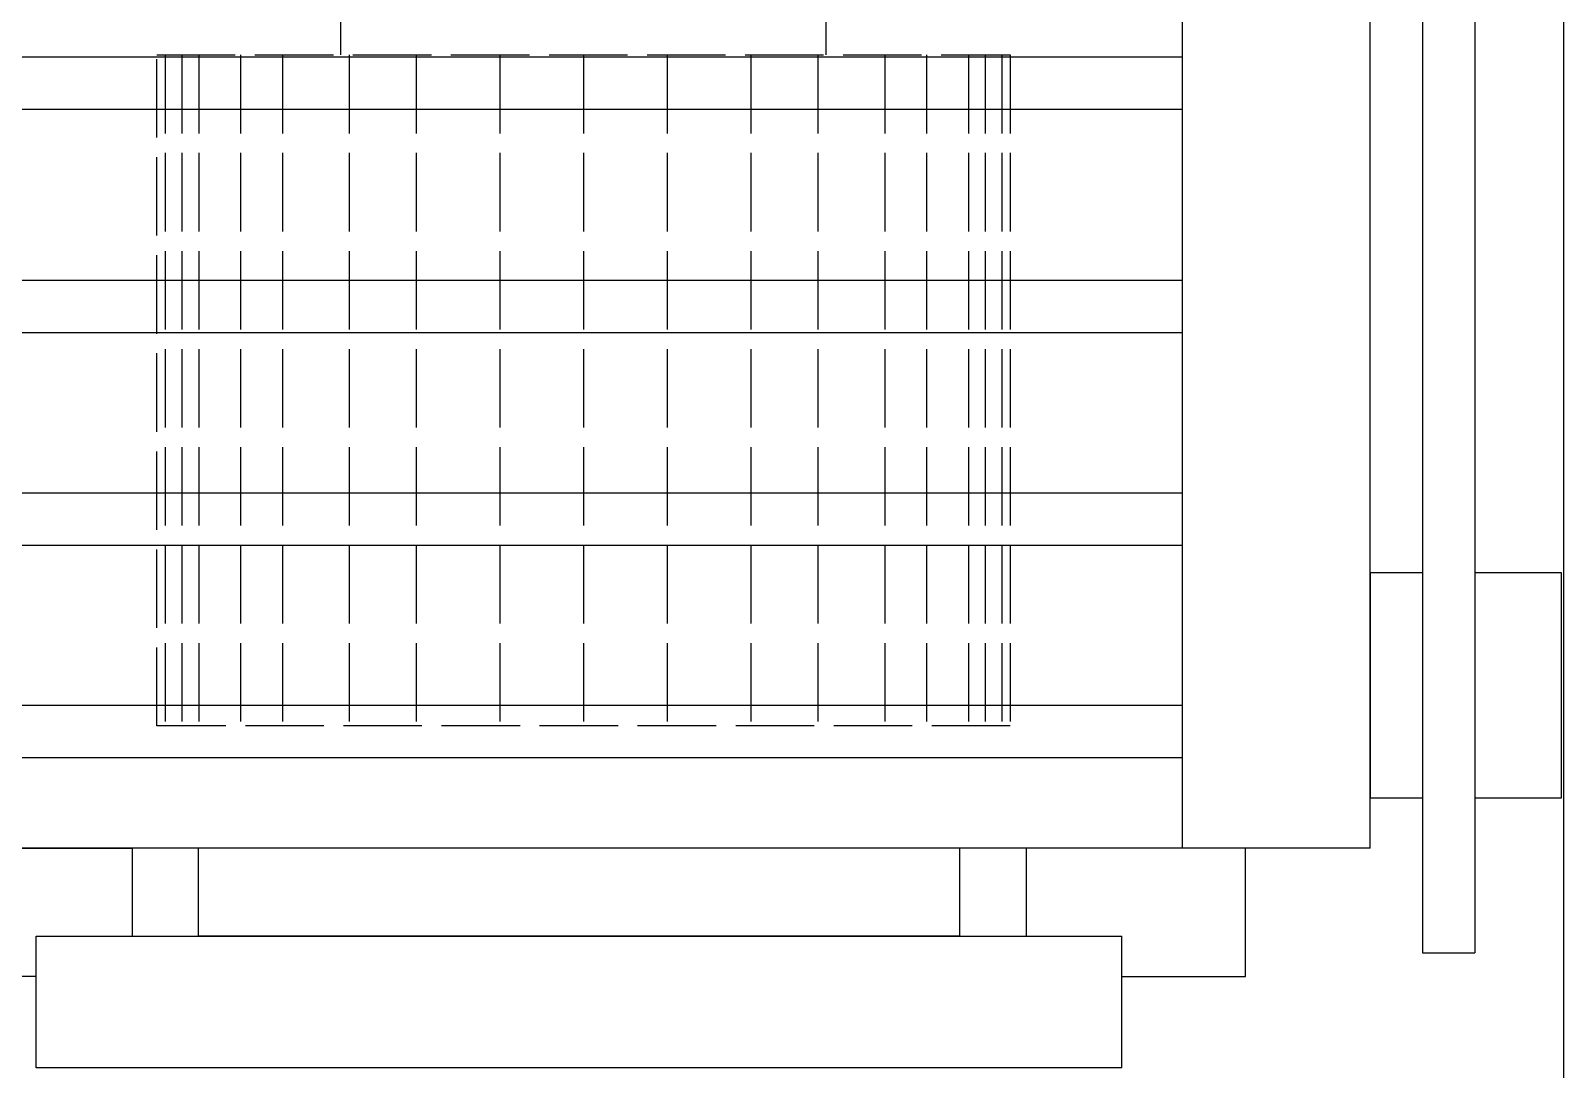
# Model space of a CAD drawing. Header units: millimetres. Extents: x 8553 to 58453, y 11523 to 43612.
# Drawn here: x 48337 to 49509, y 26078 to 26872 of the extents above; entities that cross this region are included whole.
import ezdxf

# ---------------------------------------------------------------- set-up
doc = ezdxf.new("R2010")
doc.units = ezdxf.units.MM
doc.linetypes.add('ACAD_ISO02W100', pattern=[15, 12, -3])
doc.layers.add('green', color=122, linetype='Continuous')
doc.layers.add('grey', color=254, linetype='Continuous')

msp = doc.modelspace()

# ---------------------------------------------------------------- linework, layer by layer
at = {"layer": 'green'}
msp.add_lwpolyline([(47999.167, 27622.963), (49509.167, 27622.963), (49509.167, 25952.963), (47999.167, 25952.963)], close=True, dxfattribs=at)
at = {"layer": 'grey'}
for p, q in [((49441.47, 27507.92), (49441.47, 26167.12)), ((49217.47, 27467.92), (49217.47, 26247.12)), ((49361.47, 26247.12), (49361.47, 27467.92)), ((49401.47, 27467.92), (49401.47, 26167.12)), ((48294.931, 26852.505), (49217.47, 26852.505)), ((48294.931, 26812.505), (49217.47, 26812.505)), ((48294.931, 26681.532), (49217.47, 26681.532)), ((48294.931, 26641.532), (49217.47, 26641.532)), ((48294.931, 26518.942), (49217.47, 26518.942)), ((48294.931, 26478.942), (49217.47, 26478.942)), ((48294.931, 26356.493), (49217.47, 26356.493)), ((48294.931, 26316.493), (49217.47, 26316.493)), ((49361.47, 26247.12), (48150.931, 26247.12)), ((48464.931, 26179.92), (48464.931, 26247.12)), ((49047.47, 26179.92), (49047.47, 26247.12)), ((48340.931, 26079.12), (48340.931, 26179.92)), ((48340.931, 26179.92), (49171.47, 26179.92)), ((49047.47, 26179.92), (48464.931, 26179.92)), ((49171.47, 26079.12), (49171.47, 26179.92)), ((49401.47, 26167.12), (49441.47, 26167.12)), ((49171.47, 26079.12), (48340.931, 26079.12))]:
    msp.add_line(p, q, dxfattribs=at)
at = {"layer": 'grey', "linetype": 'ACAD_ISO02W100', "ltscale": 5}
for p, q in [((48573.992, 26853.883), (48573.992, 27020.283)), ((48573.992, 26853.883), (48573.992, 27020.283)), ((48945.192, 26853.883), (48945.192, 27020.283)), ((48945.192, 26853.883), (48945.192, 27020.283)), ((48439.592, 26853.883), (48439.592, 26340.667)), ((48452.392, 26853.883), (48452.392, 26340.667)), ((48465.192, 26853.883), (48465.192, 26340.667)), ((48497.192, 26853.883), (48497.192, 26340.667)), ((48529.192, 26853.883), (48529.192, 26340.667)), ((48580.392, 26853.883), (48580.392, 26340.667)), ((48631.592, 26853.883), (48631.592, 26340.667)), ((48695.592, 26853.883), (48695.592, 26340.667)), ((48759.592, 26853.883), (48759.592, 26340.667)), ((48823.592, 26853.883), (48823.592, 26340.667)), ((48887.592, 26853.883), (48887.592, 26340.667)), ((48938.792, 26853.883), (48938.792, 26340.667)), ((48989.992, 26853.883), (48989.992, 26340.667)), ((49021.992, 26853.883), (49021.992, 26340.667)), ((49053.992, 26853.883), (49053.992, 26340.667)), ((49066.792, 26853.883), (49066.792, 26340.667)), ((49079.592, 26853.883), (49079.592, 26340.667))]:
    msp.add_line(p, q, dxfattribs=at)
msp.add_lwpolyline([(48433.192, 26853.883), (49085.992, 26853.883), (49085.992, 26340.667), (48433.192, 26340.667)], close=True, dxfattribs=at)
at = {"layer": 'grey'}
for points in [[(49401.47, 26457.846), (49361.47, 26457.846), (49361.47, 26285.614), (49401.47, 26285.614)], [(49441.47, 26285.614), (49507.721, 26285.614), (49507.721, 26457.846), (49441.47, 26457.846)], [(48340.931, 26148.847), (48246.446, 26148.847), (48246.446, 26247.12), (48414.169, 26247.12), (48414.169, 26179.92)], [(49171.47, 26148.847), (49265.954, 26148.847), (49265.954, 26247.12), (49098.231, 26247.12), (49098.231, 26179.92)]]:
    msp.add_lwpolyline(points, dxfattribs=at)

doc.saveas('drawing.dxf')
